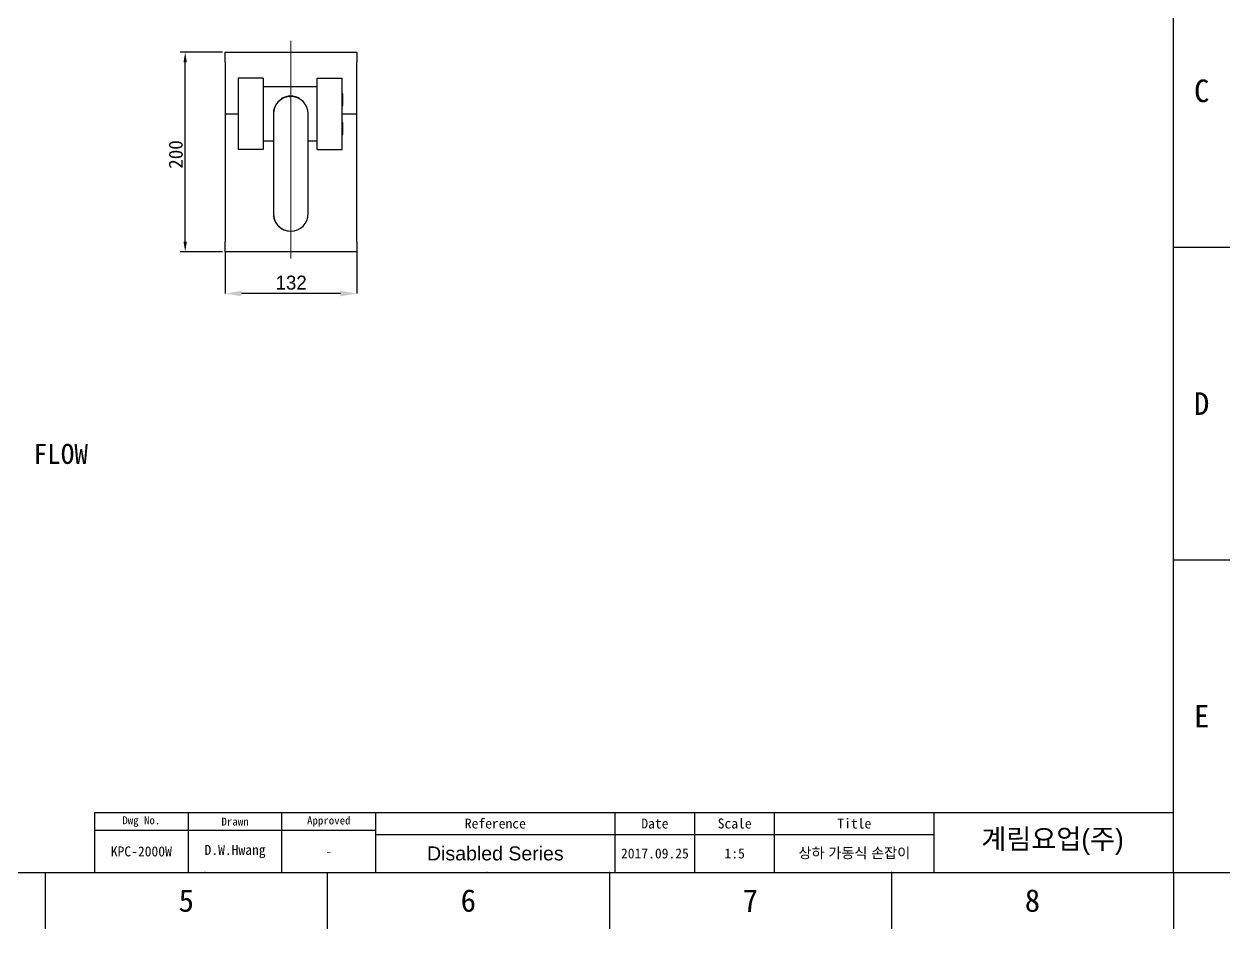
# Model space of a CAD drawing. Extents: x 3624 to 4218, y -1644 to -1224.
# Drawn here: x 3915.9 to 4218.2, y -1644 to -1417.2 of the extents above; entities that cross this region are included whole.
import ezdxf

# ---------------------------------------------------------------- set-up
doc = ezdxf.new("R2010")
doc.units = 0
doc.header["$LTSCALE"] = 23.1
doc.header["$MEASUREMENT"] = 0
doc.linetypes.add('CENTERX2', pattern=[20.32, 12.7, -2.54, 2.54, -2.54])
doc.layers.get('0').update_dxf_attribs({"linetype": 'CONTINUOUS'})
doc.layers.get('Defpoints').update_dxf_attribs({"linetype": 'CONTINUOUS'})
doc.layers.add('AM_5', color=3, linetype='CONTINUOUS', lineweight=25)
doc.layers.add('中心线层', color=1, linetype='CENTERX2', lineweight=25)
doc.layers.add('FORM', color=7, linetype='CONTINUOUS')
doc.layers.add('TEXT', color=2, linetype='CONTINUOUS')
doc.styles.add('SLDTEXTSTYLE0', font='')
doc.styles.get('SLDTEXTSTYLE0').set_extended_font_data('汉仪长仿宋体')
doc.dimstyles.new('ISO-25', dxfattribs={"dimtxt": 2.5, "dimasz": 2.5, "dimexe": 1.25, "dimexo": 0.625, "dimtad": 1, "dimtxsty": 'Standard', "dimcen": 2.5, "dimadec": 0, "dimazin": 0, "dimtfac": 1, "dimtmove": 0, "dimatfit": 3, "dimfxl": 0, "dimarcsym": 0})

# ---------------------------------------------------------------- blocks, each defined once
blk = doc.blocks.new('*D2')
at = {"layer": 'AM_5', "color": 0, "linetype": 'ByBlock', "lineweight": -2}
for p, q in [((3965.66, -1424.27), (3955.03, -1424.27)), ((3956.28, -1471.77), (3956.28, -1426.77)), ((3965.66, -1474.27), (3955.03, -1474.27))]:
    blk.add_line(p, q, dxfattribs=at)
at = {"layer": 'AM_5', "color": 0, "linetype": 'ByBlock'}
for points in [[(3955.87, -1426.77), (3956.7, -1426.77), (3956.28, -1424.27)], [(3955.87, -1471.77), (3956.7, -1471.77), (3956.28, -1474.27)]]:
    blk.add_solid(points, dxfattribs=at)
at = {"layer": 'Defpoints', "color": 0, "linetype": 'ByBlock'}
for p in [(3956.28, -1424.27), (3966.28, -1424.27), (3966.28, -1474.27)]:
    blk.add_point(p, dxfattribs=at)
at = {"layer": 'AM_5', "color": 0, "linetype": 'ByBlock', "insert": (3952.16, -1449.88), "char_height": 2.5, "attachment_point": 2, "rotation": 90}
blk.add_mtext('{\\H1.4x;200}', dxfattribs=at)

msp = doc.modelspace()

# ---------------------------------------------------------------- hatches: boundary and pattern name
at = {"linetype": 'ByBlock'}
h = msp.add_hatch(dxfattribs=at)
h.set_pattern_fill('SACNCR', color=5, scale=1.5, style=0)
h.set_pattern_definition([(45, (1003.1604, -1230.2353), (-2.525697, 2.525697), []), (45, (1005.686, -1230.2353), (-2.525697, 2.525697), [0, -3.571875])])
edge = h.paths.add_edge_path()
edge.add_line((3909.811, -1525.087), (3909.811, -1530.187))
edge.add_line((3725.3, -1530.187), (3909.811, -1530.187))
edge.add_line((3811.402, -1525.106), (3725.3, -1525.106))
edge.add_line((3725.3, -1525.106), (3725.3, -1530.187))
edge.add_line((3827.062, -1525.106), (3964.114, -1525.106))
edge.add_line((3827.062, -1525.106), (3811.702, -1525.106))

# ---------------------------------------------------------------- linework, layer by layer
for p, q in [((4204.036, -1629.837), (4204.036, -1238.12)), ((4204.036, -1473.15), (4218.177, -1473.15)), ((4204.036, -1551.493), (4218.177, -1551.493)), ((3638.379, -1629.837), (4204.036, -1629.837)), ((3921.208, -1629.837), (3921.208, -1643.978)), ((3991.915, -1629.837), (3991.915, -1643.978)), ((4062.622, -1629.837), (4062.622, -1643.978)), ((4133.329, -1629.837), (4133.329, -1643.978)), ((4204.036, -1629.837), (4218.177, -1629.837)), ((4204.036, -1629.837), (4204.036, -1643.978))]:
    msp.add_line(p, q)
at = {"color": 7, "linetype": 'Continuous', "lineweight": 25}
for p, q in [((3966.282, -1426.767), (3966.282, -1424.267)), ((3966.282, -1424.267), (3999.282, -1424.267)), ((3999.282, -1424.267), (3999.282, -1426.767)), ((3966.282, -1426.767), (3966.282, -1439.717)), ((3999.282, -1439.717), (3999.282, -1426.767)), ((3975.807, -1430.776), (3969.557, -1430.776)), ((3969.557, -1430.776), (3969.557, -1448.651)), ((3975.807, -1430.776), (3975.807, -1448.651)), ((3989.407, -1448.651), (3989.407, -1430.776)), ((3989.407, -1430.776), (3995.657, -1430.776)), ((3995.657, -1448.651), (3995.657, -1430.776)), ((3975.882, -1434.089), (3975.807, -1434.089)), ((3989.407, -1432.964), (3975.882, -1432.964)), ((3975.882, -1446.464), (3975.882, -1432.964)), ((3980.633, -1435.697), (3981.808, -1435.271)), ((3980.691, -1435.857), (3980.633, -1435.697)), ((3981.866, -1435.43), (3981.808, -1435.271)), ((3982.135, -1435.213), (3983.385, -1435.214)), ((3982.135, -1435.383), (3982.135, -1435.213)), ((3982.356, -1435.357), (3982.757, -1435.339)), ((3983.385, -1435.384), (3983.385, -1435.214)), ((3983.654, -1435.431), (3983.712, -1435.272)), ((3983.712, -1435.272), (3984.886, -1435.7)), ((3984.828, -1435.86), (3984.886, -1435.7)), ((3995.782, -1434.642), (3995.657, -1434.642)), ((3995.782, -1437.642), (3995.782, -1434.642)), ((3995.657, -1437.642), (3995.782, -1437.642)), ((3966.282, -1439.842), (3966.282, -1471.767)), ((3969.557, -1439.767), (3966.332, -1439.767)), ((3978.382, -1439.714), (3978.382, -1445.964)), ((3987.132, -1445.964), (3987.132, -1439.714)), ((3999.232, -1439.767), (3995.657, -1439.767)), ((3999.282, -1471.767), (3999.282, -1439.842)), ((3995.782, -1441.892), (3995.657, -1441.892)), ((3995.782, -1444.892), (3995.782, -1441.892)), ((3975.807, -1445.339), (3975.882, -1445.339)), ((3975.882, -1446.464), (3978.382, -1446.464)), ((3978.382, -1445.964), (3978.382, -1458.464)), ((3987.132, -1458.464), (3987.132, -1445.964)), ((3987.132, -1446.464), (3989.407, -1446.464)), ((3995.657, -1444.892), (3995.782, -1444.892)), ((3975.807, -1448.651), (3969.557, -1448.651)), ((3989.407, -1448.651), (3995.657, -1448.651)), ((3978.382, -1458.464), (3978.382, -1464.714)), ((3987.132, -1464.714), (3987.132, -1458.464)), ((3966.282, -1474.267), (3966.282, -1471.767)), ((3999.282, -1471.767), (3999.282, -1474.267)), ((3999.282, -1474.267), (3966.282, -1474.267))]:
    msp.add_line(p, q, dxfattribs=at)
for centre, radius, start, end in [((3982.757, -1439.714), 4.375, 90, 180), ((3982.757, -1439.714), 4.375, 95.25845, 180), ((3982.757, -1439.714), 4.375, 0, 90), ((3966.332, -1439.717), 0.05, 180, 270), ((3966.357, -1439.842), 0.075, 90, 180), ((3999.207, -1439.842), 0.075, 0, 90), ((3999.232, -1439.717), 0.05, 270, 0), ((3982.757, -1464.714), 4.375, 180, 209.24491), ((3982.757, -1464.714), 4.375, 180, 270), ((3982.757, -1464.714), 4.375, 270, 0), ((3982.757, -1464.714), 4.375, 209.24491, 270)]:
    msp.add_arc(centre, radius, start, end, dxfattribs=at)
for p in [(4204.036, -1473.15), (4204.036, -1551.493), (3961.208, -1629.837), (4031.915, -1629.837), (4062.622, -1629.837), (4133.329, -1629.837)]:
    msp.add_point(p)
at = {"layer": 'AM_5', "linetype": 'ByBlock'}
for p, q in [((3966.282, -1474.329), (3966.282, -1484.747)), ((3999.282, -1474.329), (3999.282, -1484.747)), ((3995.202, -1484.747), (3970.362, -1484.747))]:
    msp.add_line(p, q, dxfattribs=at)
for points in [[(3970.362, -1484.067), (3970.362, -1485.427), (3966.282, -1484.747)], [(3995.202, -1485.427), (3995.202, -1484.067), (3999.282, -1484.747)]]:
    msp.add_solid(points, dxfattribs=at)
at = {"layer": 'FORM'}
for p, q in [((3933.536, -1614.837), (4204.036, -1614.837)), ((3933.536, -1614.837), (3933.536, -1629.837)), ((3957.036, -1614.837), (3957.036, -1629.837)), ((3980.536, -1629.837), (3980.536, -1614.837)), ((4004.036, -1629.837), (4004.036, -1614.837)), ((4064.036, -1629.837), (4064.036, -1614.837)), ((4064.036, -1629.837), (4064.036, -1614.837)), ((4064.036, -1629.837), (4064.036, -1614.837)), ((4084.036, -1629.837), (4084.036, -1614.837)), ((4104.036, -1629.837), (4104.036, -1614.837)), ((4144.036, -1629.837), (4144.036, -1614.837)), ((4004.036, -1619.337), (3933.536, -1619.337)), ((4004.036, -1620.337), (4144.036, -1620.337))]:
    msp.add_line(p, q, dxfattribs=at)
at = {"layer": 'TEXT'}
msp.add_point((3980.536, -1619.337), dxfattribs=at)
at = {"layer": '中心线层', "linetype": 'CENTERX2', "lineweight": 18}
msp.add_line((3982.757, -1421.408), (3982.757, -1475.941), dxfattribs=at)

# ---------------------------------------------------------------- texts
at = {"char_height": 5.657, "attachment_point": 5}
for s, width, insert in [('C', 10, (4211.107, -1433.978)), ('D', 10, (4211.107, -1512.322)), ('E', 10, (4211.107, -1590.665)), ('5', 50, (3956.561, -1636.907)), ('6', 50, (4027.268, -1636.907)), ('7', 50, (4097.975, -1636.907)), ('8', 50, (4168.682, -1636.907))]:
    msp.add_mtext_dynamic_manual_height_columns(s, width=width, gutter_width=12.5, heights=[0], dxfattribs=dict(at, insert=insert))
at = {"color": 5, "linetype": 'ByBlock', "insert": (3918.297, -1522.433), "char_height": 5, "attachment_point": 1}
msp.add_mtext_dynamic_manual_height_columns('FLOW', width=38.86468, gutter_width=12.5, heights=[0], dxfattribs=at)
at = {"layer": 'AM_5', "linetype": 'ByBlock', "insert": (3982.844, -1480.253), "char_height": 3.5, "attachment_point": 2, "style": 'SLDTEXTSTYLE0'}
msp.add_mtext('\\A1;{132}', dxfattribs=at)
at = {"layer": 'TEXT', "attachment_point": 5}
for s, width, insert, char_height in [('Dwg No.', 23.5, (3945.286, -1617.087), 2), ('Drawn', 23.5, (3968.786, -1617.087), 2), ('Approved', 23.5, (3992.286, -1617.087), 2), ('Reference', 60, (4034.036, -1617.587), 2.5), ('Date', 20, (4074.036, -1617.587), 2.5), ('Scale', 20, (4094.036, -1617.587), 2.5), ('Title', 40, (4124.036, -1617.587), 2.5), ('D.W.Hwang', 23.5, (3968.786, -1624.587), 2.5), ('{\\fArial|b0|i0|c0|p34;Disabled Series}', 60, (4034.036, -1625.087), 3.5), ('KPC-2000W', 23.5, (3945.286, -1624.587), 2.5), ('-', 23.5, (3992.286, -1624.587), 2.5), ('2017.09.25', 20, (4074.036, -1625.087), 2.5), ('1:5', 20, (4094.036, -1625.087), 2.5), ('{\\fGulim|b0|i0|c129|p50;상하 가동식 손잡이}', 40, (4124.036, -1625.087), 2.6)]:
    msp.add_mtext_dynamic_manual_height_columns(s, width=width, gutter_width=12.5, heights=[0], dxfattribs=dict(at, insert=insert, char_height=char_height))
at = {"layer": 'TEXT', "linetype": 'CENTERX2', "insert": (4173.711, -1622.181), "char_height": 5, "attachment_point": 5}
msp.add_mtext_dynamic_manual_height_columns('{\\fHYGothic-Medium|b0|i0|c129|p18;계림요업(주)}', width=60, gutter_width=12.5, heights=[0], dxfattribs=at)

# ---------------------------------------------------------------- dimensions: what is measured, and where the dimension line sits
at = {"layer": 'AM_5', "linetype": 'ByBlock'}
dim = msp.add_linear_dim(base=(3956.282, -1424.267), p1=(3966.282, -1474.267), p2=(3966.282, -1424.267), angle=90, text='{\\H1.4x;200}', dimstyle='ISO-25', dxfattribs=at)
dim.commit()
dim.dimension.update_dxf_attribs({"geometry": '*D2', "text_midpoint": (3956.282, -1449.883), "dimtype": 128})

doc.saveas('drawing.dxf')
